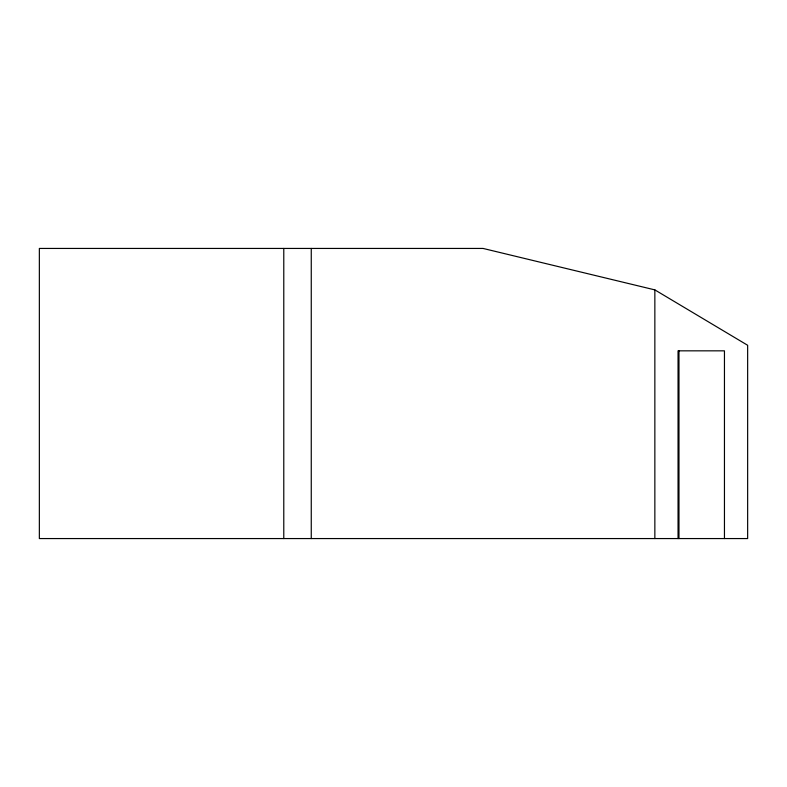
<?xml version="1.0" encoding="UTF-8"?>
<svg xmlns="http://www.w3.org/2000/svg" width="787" height="787" viewBox="0 0 787 787"><rect width="100%" height="100%" fill="white"/><g stroke="black" fill="none" stroke-linecap="round" stroke-linejoin="round"><path stroke-width="1.18" d="M654.853 289.882L483.051 248.436L39.35 248.436L39.35 538.564L747.65 538.564L747.65 345.277L654.853 289.882L654.853 538.564M724.453 538.564L724.453 350.835L678.05 350.835L678.05 538.564M678.974 350.835L678.974 538.564M311.258 248.436L311.258 538.564M283.782 248.436L283.782 538.564"/></g></svg>
